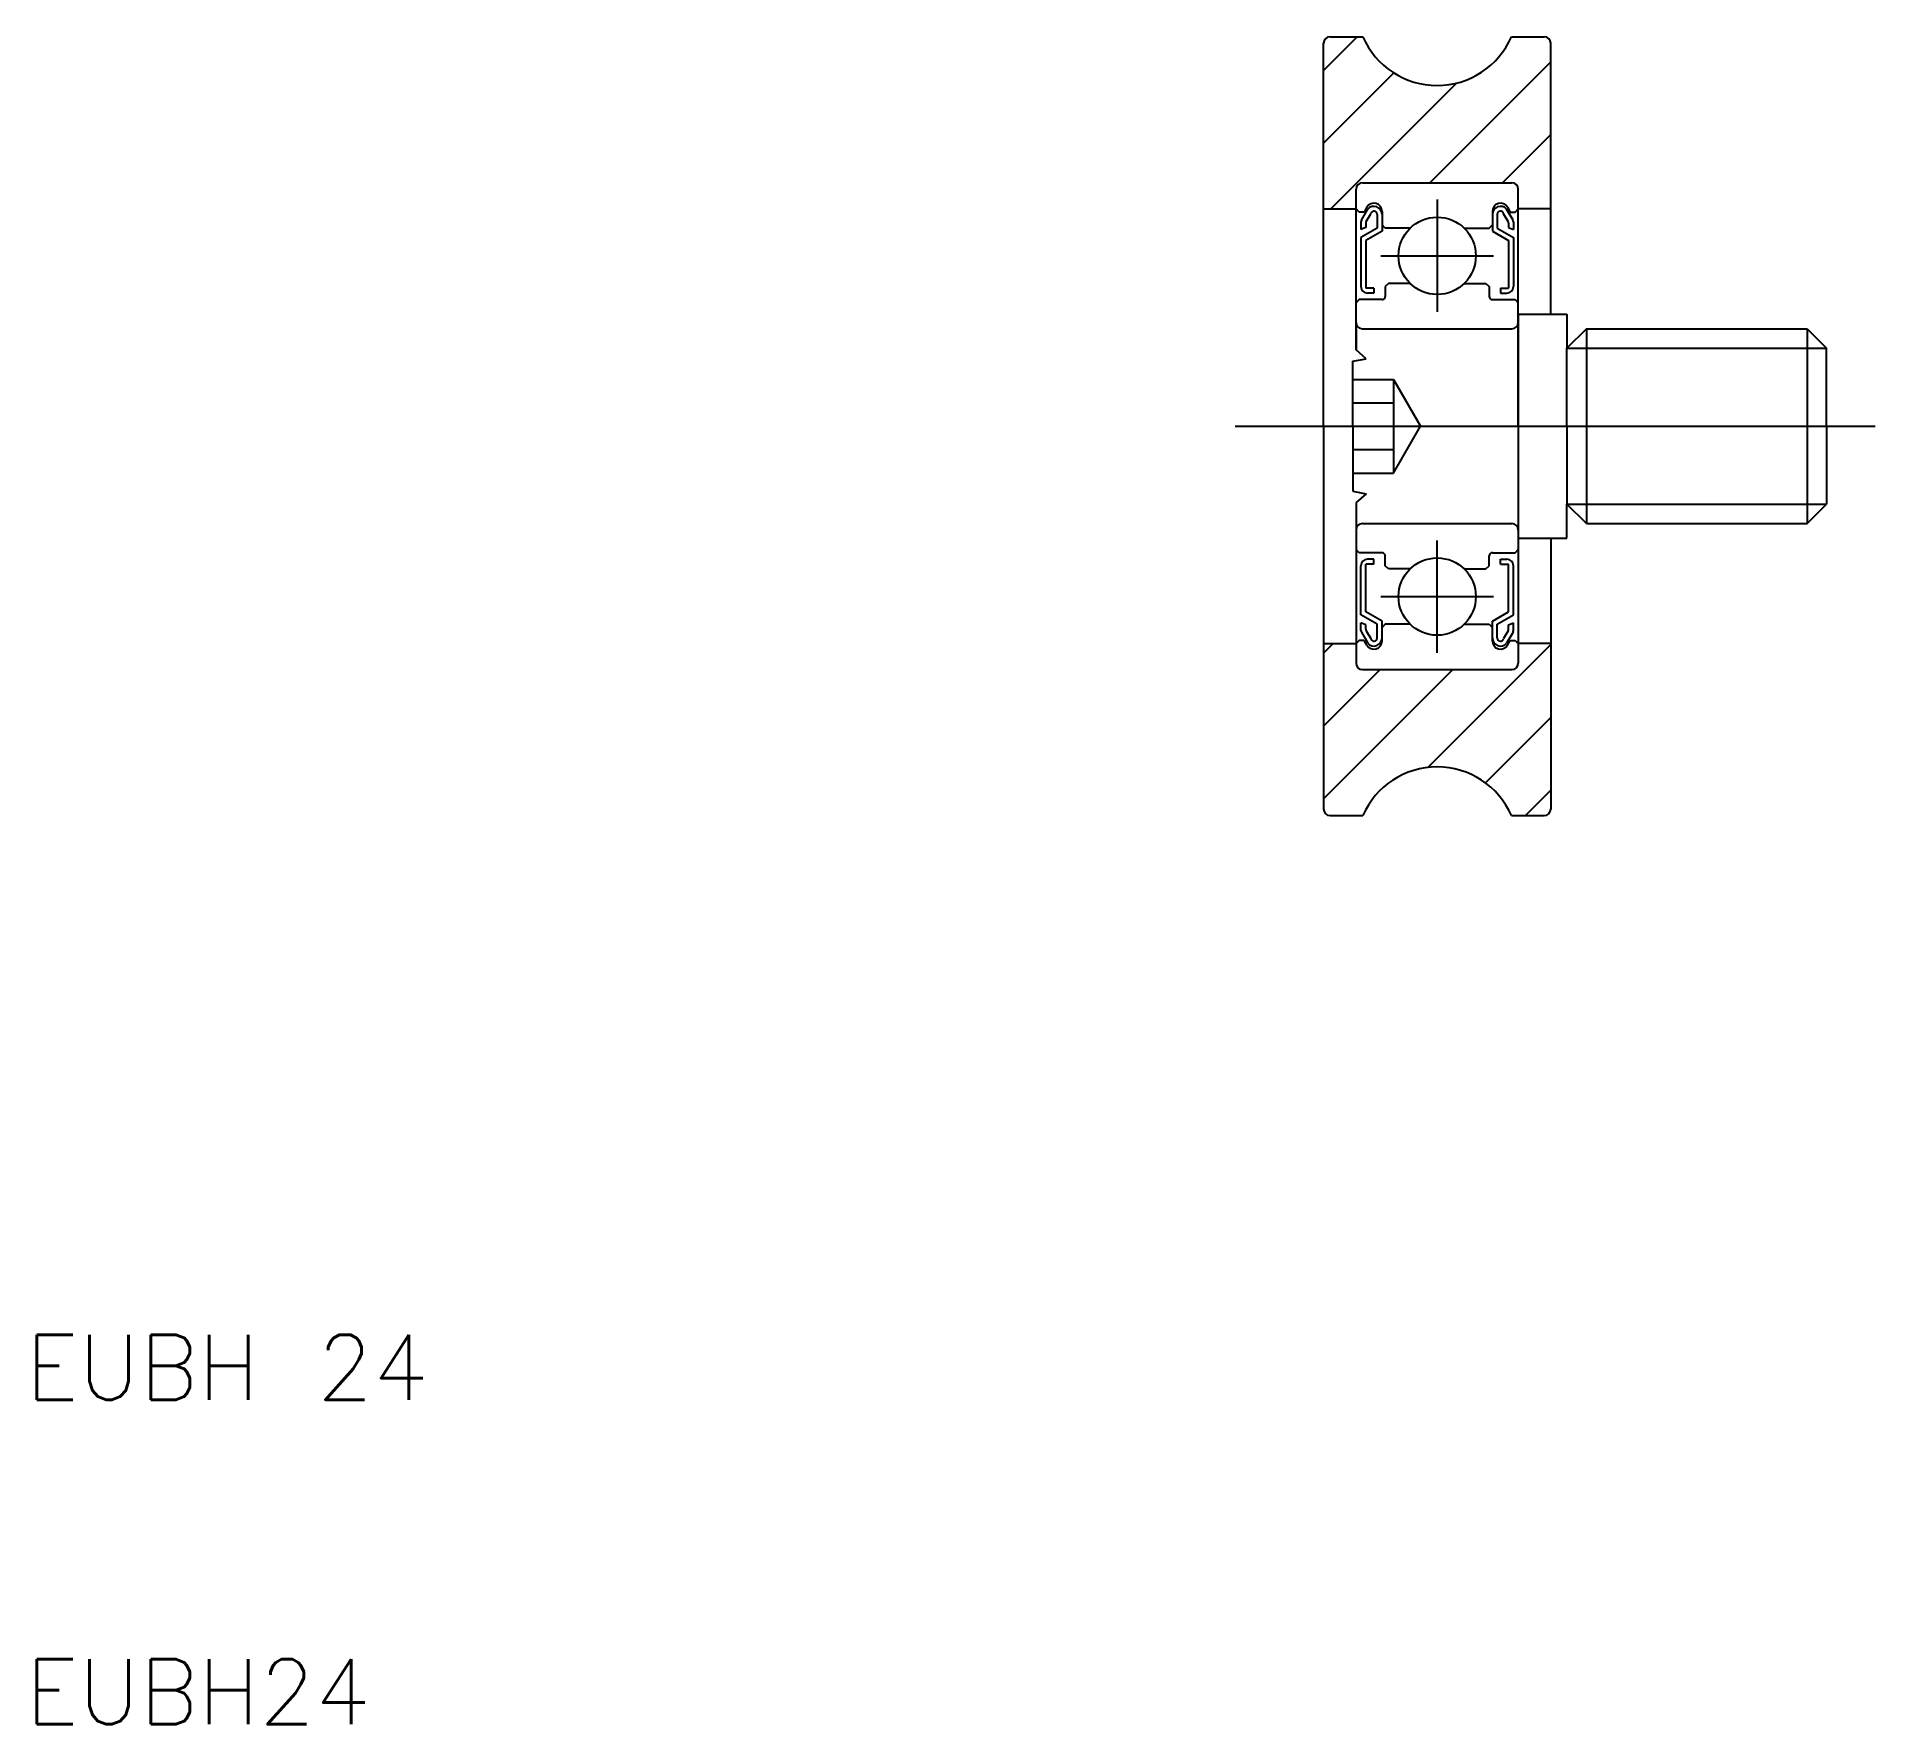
# Model space of a CAD drawing. Extents: x 10.3 to 67, y 10 to 62.
import ezdxf

# ---------------------------------------------------------------- set-up
doc = ezdxf.new("R2010")
doc.units = 0
doc.linetypes.add('CENTER', pattern=[50.8, 31.75, -6.35, 6.35, -6.35])
doc.linetypes.add('DASHED', pattern=[19.05, 12.7, -6.35])
doc.layers.get('0').update_dxf_attribs({"linetype": 'CONTINUOUS'})
doc.layers.add('CENTER', color=1, linetype='CENTER')
doc.styles.get("Standard").update_dxf_attribs({"font": 'txt.shx'})

msp = doc.modelspace()

# ---------------------------------------------------------------- linework, layer by layer
at = {"color": 3, "linetype": 'CONTINUOUS'}
for p, q in [((50, 60.965), (51.035, 62)), ((53.27, 57.5), (57, 61.23)), ((50, 58.72), (52.166, 60.886)), ((50.225, 56.7), (54.097, 60.572)), ((55.515, 57.5), (57, 58.985)), ((50, 43.005), (50.295, 43.3)), ((53.214, 39.484), (57, 43.27)), ((50, 40.76), (51.74, 42.5)), ((50, 38.515), (53.985, 42.5)), ((54.986, 39.011), (57, 41.025)), ((56.22, 38), (57, 38.78))]:
    msp.add_line(p, q, dxfattribs=at)
at = {"color": 7, "linetype": 'CONTINUOUS'}
for p, q in [((50, 50), (50, 61.8)), ((50.2, 62), (51.209, 62)), ((55.791, 62), (56.8, 62)), ((57, 53.449), (57, 61.8)), ((51, 52.349), (51, 57.3)), ((51.201, 57.5), (55.801, 57.5)), ((56.001, 50), (56.001, 57.3)), ((50, 56.7), (51, 56.7)), ((51.101, 56.6), (51.001, 56.7)), ((51.164, 56.347), (51.362, 56.688)), ((51.334, 56.745), (51.251, 56.6)), ((55.838, 56.347), (55.64, 56.688)), ((55.667, 56.745), (55.751, 56.6)), ((55.901, 56.6), (56.001, 56.7)), ((57, 56.7), (56.001, 56.7)), ((51.251, 56.6), (51.101, 56.6)), ((51.151, 56.297), (51.151, 56.064)), ((51.301, 56.118), (51.151, 56.064)), ((51.651, 56.1), (51.151, 55.811)), ((51.301, 56.256), (51.301, 56.118)), ((51.314, 56.306), (51.453, 56.547)), ((51.651, 56.525), (51.651, 56.1)), ((51.801, 56.62), (51.801, 56.2)), ((51.801, 56.525), (51.801, 56.013)), ((51.901, 56.1), (51.801, 56.2)), ((52.667, 56.1), (51.901, 56.1)), ((54.335, 56.1), (55.101, 56.1)), ((55.101, 56.1), (55.201, 56.2)), ((55.201, 56.62), (55.201, 56.2)), ((55.201, 56.525), (55.201, 56.013)), ((55.351, 56.525), (55.351, 56.1)), ((55.351, 56.1), (55.851, 55.811)), ((55.688, 56.306), (55.548, 56.547)), ((55.701, 56.256), (55.701, 56.118)), ((55.701, 56.118), (55.851, 56.064)), ((55.751, 56.6), (55.901, 56.6)), ((55.851, 56.297), (55.851, 56.064)), ((51.151, 55.811), (51.151, 54.3)), ((51.801, 56.013), (51.301, 55.725)), ((51.301, 55.725), (51.301, 54.25)), ((55.201, 56.013), (55.701, 55.725)), ((55.701, 55.725), (55.701, 54.25)), ((55.851, 55.811), (55.851, 54.3)), ((52.001, 54.4), (51.901, 54.3)), ((52.667, 54.4), (52.001, 54.4)), ((54.335, 54.4), (55.001, 54.4)), ((55.001, 54.4), (55.101, 54.3)), ((51.101, 53.9), (51.001, 53.8)), ((51.801, 53.9), (51.101, 53.9)), ((51.551, 54.25), (51.301, 54.25)), ((51.551, 54.1), (51.351, 54.1)), ((51.551, 54.25), (51.551, 54.1)), ((51.901, 54.3), (51.901, 54)), ((55.101, 54.3), (55.101, 54)), ((55.201, 53.9), (55.901, 53.9)), ((55.451, 54.25), (55.451, 54.1)), ((55.451, 54.25), (55.701, 54.25)), ((55.451, 54.1), (55.651, 54.1)), ((55.901, 53.9), (56.001, 53.8)), ((51.001, 53.65), (51.001, 53.65)), ((56.001, 53.449), (57, 53.449)), ((56.001, 53.449), (56.001, 46.549)), ((57, 53.449), (57.5, 53.449)), ((57.5, 53.449), (57.5, 52.4)), ((51, 53), (51, 52.349)), ((51.201, 53), (55.801, 53)), ((58.1, 53), (57.5, 52.4)), ((58.1, 53), (58.1, 47)), ((58.1, 53), (64.9, 53)), ((64.9, 53), (64.9, 47)), ((64.9, 53), (65.5, 52.4)), ((51.312, 52.08), (51, 52.349)), ((57.5, 50), (57.5, 52.4)), ((65.5, 50), (65.5, 52.4)), ((50.9, 52), (51.312, 52.08)), ((50.9, 50), (50.9, 52)), ((50, 50), (50, 38.2)), ((50.9, 50), (50.9, 48)), ((56.001, 50), (56.001, 42.7)), ((57.5, 50), (57.5, 47.6)), ((65.5, 50), (65.5, 47.6)), ((50.9, 48), (51.312, 47.92)), ((51.312, 47.92), (51, 47.652)), ((51, 47.652), (51, 42.7)), ((51, 47.652), (51, 47)), ((58.1, 47), (57.5, 47.6)), ((57.5, 46.549), (57.5, 47.6)), ((64.9, 47), (65.5, 47.6)), ((51.201, 47), (55.801, 47)), ((56.001, 46.549), (57, 46.549)), ((57, 46.549), (57, 38.2)), ((57, 46.549), (57.5, 46.549)), ((58.1, 47), (64.9, 47)), ((58.1, 47), (64.9, 47)), ((51.101, 46.1), (51.001, 46.2)), ((51.801, 46.1), (51.101, 46.1)), ((51.551, 45.9), (51.351, 45.9)), ((51.551, 45.75), (51.551, 45.9)), ((51.901, 45.7), (51.901, 46)), ((55.101, 45.7), (55.101, 46)), ((55.201, 46.1), (55.901, 46.1)), ((55.451, 45.75), (55.451, 45.9)), ((55.451, 45.9), (55.651, 45.9)), ((55.901, 46.1), (56.001, 46.2)), ((51.151, 44.189), (51.151, 45.7)), ((51.551, 45.75), (51.301, 45.75)), ((51.301, 44.275), (51.301, 45.75)), ((52.001, 45.6), (51.901, 45.7)), ((52.667, 45.6), (52.001, 45.6)), ((54.335, 45.6), (55.001, 45.6)), ((55.001, 45.6), (55.101, 45.7)), ((55.451, 45.75), (55.701, 45.75)), ((55.701, 44.275), (55.701, 45.75)), ((55.851, 44.189), (55.851, 45.7)), ((51.801, 43.987), (51.301, 44.275)), ((55.201, 43.987), (55.701, 44.275)), ((51.651, 43.9), (51.151, 44.189)), ((51.151, 43.703), (51.151, 43.936)), ((51.301, 43.882), (51.151, 43.936)), ((51.164, 43.653), (51.362, 43.312)), ((51.301, 43.744), (51.301, 43.882)), ((51.314, 43.694), (51.453, 43.453)), ((51.651, 43.475), (51.651, 43.9)), ((51.801, 43.475), (51.801, 43.987)), ((51.901, 43.9), (51.801, 43.8)), ((51.801, 43.38), (51.801, 43.8)), ((52.667, 43.9), (51.901, 43.9)), ((54.335, 43.9), (55.101, 43.9)), ((55.101, 43.9), (55.201, 43.8)), ((55.201, 43.475), (55.201, 43.987)), ((55.201, 43.38), (55.201, 43.8)), ((55.351, 43.9), (55.851, 44.189)), ((55.351, 43.475), (55.351, 43.9)), ((55.688, 43.694), (55.548, 43.453)), ((55.838, 43.653), (55.64, 43.312)), ((55.701, 43.882), (55.851, 43.936)), ((55.701, 43.744), (55.701, 43.882)), ((55.851, 43.703), (55.851, 43.936)), ((50, 43.3), (51, 43.3)), ((51.101, 43.4), (51.001, 43.3)), ((51.251, 43.4), (51.101, 43.4)), ((51.334, 43.255), (51.251, 43.4)), ((55.667, 43.255), (55.751, 43.4)), ((55.751, 43.4), (55.901, 43.4)), ((55.901, 43.4), (56.001, 43.3)), ((57, 43.3), (56.001, 43.3)), ((51.201, 42.5), (55.801, 42.5)), ((50.2, 38), (51.209, 38)), ((55.791, 38), (56.8, 38))]:
    msp.add_line(p, q, dxfattribs=at)
at = {"color": 3}
for p, q in [((57.5, 52.4), (65.5, 52.4)), ((57.5, 47.6), (65.5, 47.6))]:
    msp.add_line(p, q, dxfattribs=at)
at = {"color": 3, "linetype": 'DASHED'}
for p, q in [((50.9, 51.443), (52.15, 51.443)), ((52.15, 51.443), (52.983, 50)), ((52.15, 51.443), (52.15, 48.557)), ((50.9, 50.722), (52.15, 50.722)), ((52.15, 48.557), (52.983, 50)), ((50.9, 49.278), (52.15, 49.278)), ((50.9, 48.557), (52.15, 48.557))]:
    msp.add_line(p, q, dxfattribs=at)
at = {"color": 7, "linetype": 'CONTINUOUS'}
for centre in [(53.501, 55.25), (53.501, 44.75)]:
    msp.add_circle(centre, 1.191, dxfattribs=at)
for centre, radius, start, end in [((50.2, 61.8), 0.2, 90, 180), ((53.5, 63), 2.5, 203.5782, 336.4218), ((56.8, 61.8), 0.2, 0, 90), ((51.201, 57.3), 0.2, 90, 180), ((55.801, 57.3), 0.2, 0, 90), ((51.551, 56.62), 0.25, 359.9996, 150.0002), ((51.551, 56.525), 0.25, 0, 139.1944), ((55.451, 56.62), 0.25, 29.9998, 180.0004), ((55.451, 56.525), 0.25, 40.8056, 180), ((51.251, 56.297), 0.1, 150.0003, 180.0006), ((51.401, 56.256), 0.1, 150.0003, 180.0006), ((51.551, 56.525), 0.1, 0, 167.1249), ((55.451, 56.525), 0.1, 12.8751, 180), ((55.601, 56.256), 0.1, 359.9994, 29.9997), ((55.751, 56.297), 0.1, 359.9994, 29.9997), ((51.351, 54.3), 0.2, 180.0003, 270.0003), ((51.801, 54), 0.1, 270.0006, 0), ((55.201, 54), 0.1, 180, 269.9994), ((55.651, 54.3), 0.2, 269.9997, 359.9997), ((51.201, 53.2), 0.2, 180, 270), ((55.801, 53.2), 0.2, 270, 0), ((51.201, 46.8), 0.2, 90, 180), ((55.801, 46.8), 0.2, 0, 90), ((51.351, 45.7), 0.2, 89.9997, 179.9997), ((51.801, 46), 0.1, 0, 89.9994), ((55.201, 46), 0.1, 90.0006, 180), ((55.651, 45.7), 0.2, 0.0003, 90.0003), ((51.251, 43.703), 0.1, 179.9994, 209.9997), ((51.401, 43.744), 0.1, 179.9994, 209.9997), ((55.601, 43.744), 0.1, 330.0003, 0.0006), ((55.751, 43.703), 0.1, 330.0003, 0.0006), ((51.551, 43.38), 0.25, 209.9998, 0.0004), ((51.551, 43.475), 0.25, 220.8056, 0), ((51.551, 43.475), 0.1, 192.8751, 0), ((55.451, 43.475), 0.25, 180, 319.1944), ((55.451, 43.38), 0.25, 179.9996, 330.0002), ((55.451, 43.475), 0.1, 180, 347.1249), ((51.201, 42.7), 0.2, 180, 270), ((55.801, 42.7), 0.2, 270, 0), ((53.5, 37), 2.5, 23.5782, 156.4218), ((50.2, 38.2), 0.2, 180, 270), ((56.8, 38.2), 0.2, 270, 0)]:
    msp.add_arc(centre, radius, start, end, dxfattribs=at)
at = {"layer": 'CENTER', "color": 1, "linetype": 'CENTER'}
for p, q in [((53.5, 56.981), (53.5, 53.519)), ((51.768, 55.25), (55.232, 55.25)), ((47.277, 50), (67.001, 50)), ((53.5, 43.019), (53.5, 46.481)), ((51.768, 44.75), (55.232, 44.75))]:
    msp.add_line(p, q, dxfattribs=at)

# ---------------------------------------------------------------- texts
at = {"color": 7, "linetype": 'CONTINUOUS'}
for s, p in [('EUBH 24', (10, 20)), ('EUBH24', (10, 10))]:
    msp.add_text(s, height=2, dxfattribs=at).set_placement(p)

doc.saveas('drawing.dxf')
